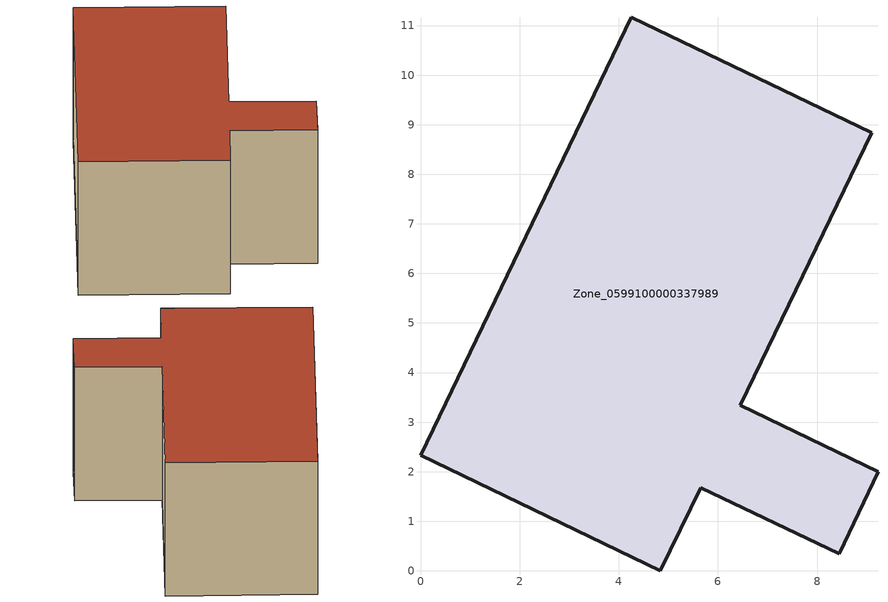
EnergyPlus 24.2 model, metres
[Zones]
Zone_0599100000337989
 floor ground (C_G): 6.45,3.34 9.23,2 8.45,0.34 5.65,1.68 4.84,0 0,2.33 4.25,11.17 9.1,8.84 z4.44
 wall outside (C_F): 4.25,11.17 0,2.33 4.84,0 5.65,1.68 8.45,0.34 9.23,2 6.45,3.34 9.1,8.84 4.25,11.17 z4.44:10.09
 roof outside (C_R): 6.45,3.34 9.1,8.84 4.25,11.17 0,2.33 4.84,0 5.65,1.68 8.45,0.34 9.23,2 z10.09
[BUILDING]
Pand.0599100000337989: North Axis=0; Terrain=City; Loads Convergence Tolerance Value=0.04; Temperature Convergence Tolerance Value=0.4; Solar Distribution=FullExterior; Maximum Number of Warmup Days=25; Minimum Number of Warmup Days=1
[Site:Location]
Rotterdam.The.Hague.AP_ZH_NLD Design_Conditions: Latitude=51.96; Longitude=4.45; Time Zone=1; Elevation=-4.5
[SITE:GROUNDTEMPERATURE:BUILDINGSURFACE]
18, 18, 18, 18, 18, 18, 18, 18, 18, 18, 18, 18
[MATERIAL] Thermal Absorptance=0.9; Solar Absorptance=0.7; Visible Absorptance=0.7
Name | Roughness | Thickness | Conductivity | Density | Specific Heat
G.TI.1975-1991 | MediumSmooth | 0.15 | 0.288461 | 540 | 1210
F.TI.1975-1991 | Rough | 0.3 | 0.230769 | 1920 | 840
R.TI.1975-1991 | MediumRough | 0.2 | 0.153846 | 1500 | 1000
[CONSTRUCTION]
C_G: G.TI.1975-1991
C_F: F.TI.1975-1991
C_R: R.TI.1975-1991
[ZONE]
Zone_0599100000337989: Type=1; Multiplier=1; Ceiling Height=Autocalculate; Volume=Autocalculate; Floor Area=autocalculate; Part of Total Floor Area=Yes
[ZONEINFILTRATION:DESIGNFLOWRATE]
Infil_Zone_0599100000337989: Zone or ZoneList or Space or SpaceList=Zone_0599100000337989; Schedule=AlwaysOn; Design Flow Rate Calculation Method=Flow/Area; Flow Rate per Floor Area=0.003; Constant Term Coefficient=1; Temperature Term Coefficient=0; Velocity Term Coefficient=0; Velocity Squared Term Coefficient=0
[HVACTEMPLATE:ZONE:IDEALLOADSAIRSYSTEM]
Zone_0599100000337989: Maximum Heating Supply Air Temperature=50; Minimum Cooling Supply Air Temperature=13; Maximum Heating Supply Air Humidity Ratio=0.0156; Minimum Cooling Supply Air Humidity Ratio=0.0077; Heating Limit=NoLimit; Cooling Limit=NoLimit; Dehumidification Control Type=ConstantSensibleHeatRatio; Cooling Sensible Heat Ratio=0.7; Dehumidification Setpoint=60; Humidification Control Type=None; Humidification Setpoint=30; Outdoor Air Method=None; Outdoor Air Flow Rate per Person=0.00944; Outdoor Air Flow Rate per Zone Floor Area=0; Outdoor Air Flow Rate per Zone=0; Demand Controlled Ventilation Type=None; Outdoor Air Economizer Type=NoEconomizer; Heat Recovery Type=None; Sensible Heat Recovery Effectiveness=0.7; Latent Heat Recovery Effectiveness=0.65
[ZONECONTROL:THERMOSTAT]
ThermostatControl_Zone_0599100000337989: Zone or ZoneList=Zone_0599100000337989; Control Type Schedule=DualSetpointControlType; Control 1=Thermostat_Zone_0599100000337989; Temperature Difference Between Cutout And Setpoint=0
[THERMOSTATSETPOINT:DUALSETPOINT]
Thermostat_Zone_0599100000337989: Heating Setpoint Temperature Schedule=HeatingSetpoint_Zone_0599100000337989; Cooling Setpoint Temperature Schedule=CoolingSetpoint_Zone_0599100000337989
[SCHEDULE:COMPACT]
HeatingSetpoint_Zone_0599100000337989: Through: 12/31, For: AllDays, Until: 24:00, 21
CoolingSetpoint_Zone_0599100000337989: Through: 12/31, For: AllDays, Until: 24:00, 24
DualSetpointControlType: Through: 12/31, For: AllDays, Until: 24:00, 4
AlwaysOn: Through: 12/31, For: AllDays, Until: 24:00, 1
